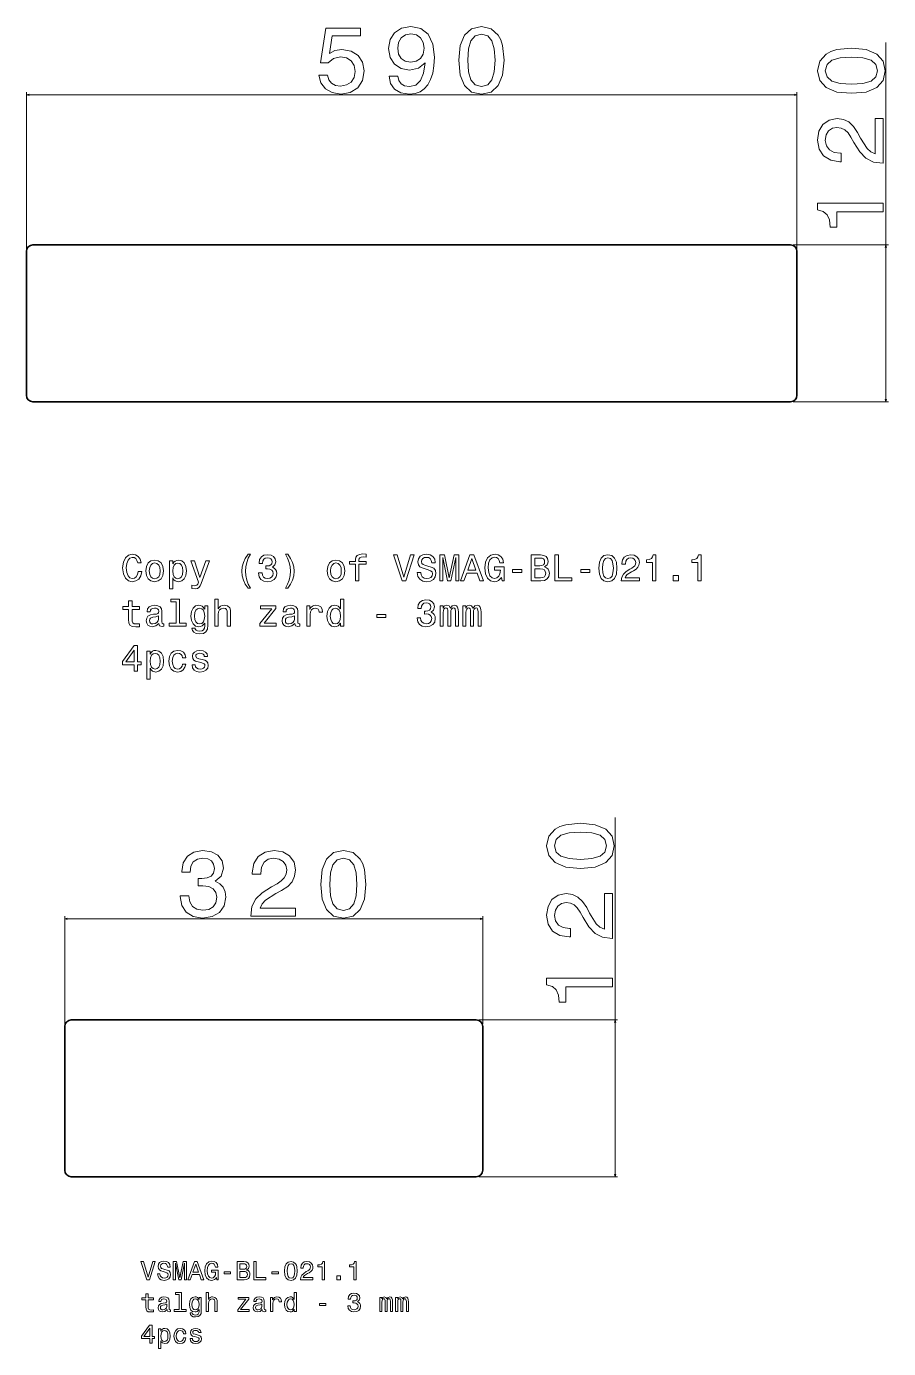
# Model space of a CAD drawing. Extents: x -193 to 1981, y -386 to 626.
# Drawn here: x 1321 to 1981, y -386 to 626 of the extents above; entities that cross this region are included whole.
import ezdxf

# ---------------------------------------------------------------- set-up
doc = ezdxf.new("R2010")
doc.units = 0

msp = doc.modelspace()

# ---------------------------------------------------------------- linework, layer by layer
at = {"color": 8, "lineweight": 13}
for p, q in [((1979.4, 338.5), (1979.4, 613.6)), ((1321.3, 455.5), (1321.3, 575.4)), ((1321.3, 573.4), (1911.3, 573.4)), ((1911.3, 455.5), (1911.3, 575.4)), ((1908.3, 458.5), (1981.4, 458.5)), ((1908.3, 338.5), (1981.4, 338.5)), ((1772, -254.9), (1772, 20.2)), ((1350.7, -137.9), (1350.7, -55.5)), ((1350.7, -57.5), (1670.7, -57.5)), ((1670.7, -137.9), (1670.7, -55.5)), ((1667.7, -134.9), (1774, -134.9)), ((1667.7, -254.9), (1774, -254.9))]:
    msp.add_line(p, q, dxfattribs=at)
at = {"color": 7, "lineweight": 35}
for p, q in [((1326.3, 458.5), (1906.3, 458.5)), ((1321.3, 453.5), (1321.3, 343.5)), ((1911.3, 343.5), (1911.3, 453.5)), ((1906.3, 338.5), (1326.3, 338.5)), ((1350.7, -249.9), (1350.7, -139.9)), ((1665.7, -134.9), (1355.7, -134.9)), ((1670.7, -139.9), (1670.7, -249.9)), ((1355.7, -254.9), (1665.7, -254.9))]:
    msp.add_line(p, q, dxfattribs=at)
at = {"color": 8, "lineweight": 13}
for points in [[(1545.1, 588.5), (1546.7, 582.6), (1550.2, 578), (1555.4, 575.1), (1562, 574), (1569.3, 575.3), (1575, 578.8), (1578.6, 584.4), (1580, 591.7), (1578.7, 598.4), (1575.3, 603.6), (1569.9, 607), (1562.9, 608.2), (1557.5, 607.4), (1553.3, 605), (1555.3, 618.5), (1577.2, 618.5), (1577.2, 624.4), (1550.5, 624.4), (1546.5, 597.9), (1552.3, 597.9), (1556.5, 601.2), (1561.8, 602.5), (1566.4, 601.7), (1570, 599.4), (1572.2, 595.8), (1573, 591.3), (1572.2, 586.8), (1569.9, 583.2), (1566.4, 581), (1561.8, 580.2), (1558, 580.7), (1555, 582.4), (1552.9, 585), (1551.8, 588.5)], [(1599.1, 587.8), (1600.1, 582.1), (1603.2, 577.7), (1608.1, 575), (1614.6, 574), (1618.9, 574.5), (1622.7, 575.8), (1625.9, 578), (1628.7, 581.2), (1630.8, 585.2), (1632.4, 590.1), (1633.3, 595.7), (1633.7, 602.2), (1632.5, 612.3), (1628.9, 619.8), (1623.3, 624.2), (1615.6, 625.8), (1608.6, 624.5), (1603.2, 621), (1599.8, 615.7), (1598.6, 609), (1599.8, 602.1), (1603.2, 596.8), (1608.2, 593.5), (1614.6, 592.4), (1621.4, 593.8), (1626.5, 598), (1625.3, 590), (1623, 584.3), (1619.5, 580.9), (1614.7, 579.8), (1610.9, 580.3), (1608.2, 581.9), (1606.4, 584.4), (1605.7, 587.8)], [(1605.6, 609.1), (1606.3, 613.6), (1608.3, 617.1), (1611.5, 619.3), (1615.6, 620.1), (1619.9, 619.3), (1623.1, 617.1), (1625.1, 613.6), (1625.9, 609.2), (1625.1, 604.6), (1623.1, 601.2), (1619.8, 599.1), (1615.4, 598.4), (1611.4, 599.1), (1608.3, 601.2), (1606.3, 604.6)], [(1652.4, 599.9), (1653.4, 588.6), (1656.8, 580.5), (1662.2, 575.6), (1669.7, 574), (1677.1, 575.6), (1682.5, 580.5), (1685.9, 588.6), (1687, 599.9), (1685.9, 611.1), (1684.5, 615.6), (1682.5, 619.2), (1677.1, 624.1), (1669.7, 625.8), (1662.2, 624.1), (1656.8, 619.2), (1653.4, 611.1)], [(1659.3, 599.9), (1659.8, 608.6), (1661.6, 614.9), (1664.9, 618.5), (1669.7, 619.8), (1674.5, 618.5), (1677.7, 614.9), (1679.5, 608.6), (1680.1, 599.9), (1679.5, 591.1), (1677.7, 584.8), (1674.5, 581.1), (1669.7, 579.9), (1664.9, 581.1), (1661.6, 584.8), (1659.8, 591.1)], [(1953, 574.6), (1964.3, 575.6), (1972.4, 579), (1977.3, 584.4), (1978.8, 591.9), (1977.3, 599.3), (1972.4, 604.7), (1964.3, 608.1), (1953, 609.2), (1941.7, 608.1), (1937.3, 606.7), (1933.6, 604.7), (1928.7, 599.3), (1927, 591.9), (1928.7, 584.4), (1933.7, 579), (1941.7, 575.6)], [(1953, 581.5), (1944.3, 582.1), (1938, 583.9), (1934.3, 587.1), (1933, 591.9), (1934.3, 596.7), (1938, 599.9), (1944.3, 601.7), (1953, 602.3), (1961.8, 601.7), (1968, 599.9), (1971.7, 596.7), (1972.9, 591.9), (1971.7, 587.1), (1968, 583.9), (1961.8, 582.1)], [(1977.4, 521), (1977.4, 555.3), (1971.2, 555.3), (1971.2, 528.2), (1967.8, 529.7), (1965, 532.3), (1959.9, 540.3), (1957.7, 544.5), (1954.6, 549.3), (1951, 552.7), (1946.8, 554.6), (1942, 555.3), (1935.9, 554.1), (1931.2, 550.7), (1928.1, 545.5), (1927, 538.8), (1928.3, 531.9), (1931.7, 526.7), (1937.1, 523.3), (1944.2, 522.1), (1945.2, 522.1), (1945.2, 528.7), (1944.6, 528.7), (1939.7, 529.3), (1936.1, 531.3), (1933.8, 534.4), (1933, 538.5), (1933.7, 542.7), (1935.5, 545.8), (1938.4, 547.8), (1941.9, 548.5), (1945.2, 548), (1948, 546.6), (1950.5, 544.3), (1952.6, 541.1), (1954.9, 536.9), (1959.4, 529.8), (1964.1, 524.9), (1969.9, 521.9), (1977.2, 521)], [(1977.4, 483.9), (1977.4, 490.4), (1927, 490.4), (1927, 485.5), (1931.4, 484.2), (1934.4, 481.6), (1936.1, 477.7), (1936.7, 472.2), (1941.8, 472.2), (1941.8, 483.9)], [(1745.5, -18.9), (1756.9, -17.8), (1764.9, -14.4), (1769.8, -9), (1771.4, -1.5), (1769.8, 5.9), (1764.9, 11.3), (1756.9, 14.6), (1745.5, 15.8), (1734.3, 14.6), (1729.8, 13.3), (1726.2, 11.3), (1721.3, 5.9), (1719.6, -1.5), (1721.3, -9), (1726.2, -14.4), (1734.3, -17.8)], [(1745.5, -12), (1736.8, -11.4), (1730.6, -9.6), (1726.9, -6.3), (1725.6, -1.5), (1726.9, 3.2), (1730.6, 6.5), (1736.8, 8.3), (1745.5, 8.9), (1754.3, 8.3), (1760.6, 6.5), (1764.3, 3.2), (1765.5, -1.5), (1764.3, -6.3), (1760.6, -9.6), (1754.3, -11.4)], [(1439.1, -39.8), (1439.1, -40.3), (1440.3, -47.2), (1443.7, -52.4), (1449, -55.7), (1456.1, -56.9), (1463.5, -55.7), (1469.2, -52.5), (1472.8, -47.5), (1474.1, -41), (1473.5, -36.7), (1471.9, -33.3), (1469.3, -30.6), (1465.9, -28.7), (1470.5, -24.8), (1472.2, -18.6), (1471.1, -13), (1468, -8.7), (1463, -6.1), (1456.1, -5.1), (1449.6, -6.3), (1444.6, -9.4), (1441.4, -14.5), (1440.3, -21.2), (1440.3, -21.7), (1446.7, -21.7), (1447.3, -17.1), (1449.1, -13.8), (1452.2, -11.7), (1456.4, -11), (1460.2, -11.6), (1462.9, -13.1), (1464.6, -15.6), (1465.2, -18.9), (1464.6, -22.4), (1462.8, -24.8), (1459.8, -26.2), (1455.7, -26.7), (1452.9, -26.6), (1452.9, -32.3), (1456.4, -32.1), (1461, -32.8), (1464.3, -34.5), (1466.4, -37.3), (1467.1, -41), (1466.3, -45.2), (1464.2, -48.3), (1460.9, -50.2), (1456.5, -50.9), (1451.9, -50.1), (1448.6, -48), (1446.5, -44.5), (1445.8, -39.8)], [(1493.1, -55.5), (1527.4, -55.5), (1527.4, -49.3), (1500.3, -49.3), (1501.8, -45.9), (1504.4, -43.1), (1512.4, -38), (1516.6, -35.8), (1521.4, -32.7), (1524.8, -29.1), (1526.7, -24.9), (1527.4, -20), (1526.2, -14), (1522.8, -9.2), (1517.6, -6.2), (1510.9, -5.1), (1504, -6.3), (1498.8, -9.7), (1495.4, -15.1), (1494.2, -22.3), (1494.2, -23.3), (1500.8, -23.3), (1500.8, -22.7), (1501.4, -17.8), (1503.4, -14.2), (1506.5, -11.9), (1510.6, -11.1), (1514.8, -11.8), (1517.9, -13.6), (1519.9, -16.4), (1520.6, -20), (1520.1, -23.3), (1518.7, -26.1), (1516.4, -28.5), (1513.2, -30.7), (1509, -33), (1501.9, -37.5), (1497, -42.2), (1494, -48), (1493.1, -55.3)], [(1546.7, -31.1), (1547.7, -42.4), (1551.1, -50.4), (1556.5, -55.3), (1564, -56.9), (1571.4, -55.3), (1576.8, -50.4), (1580.2, -42.4), (1581.3, -31.1), (1580.2, -19.8), (1578.8, -15.3), (1576.8, -11.7), (1571.4, -6.8), (1564, -5.1), (1556.5, -6.8), (1551.1, -11.7), (1547.7, -19.8)], [(1553.6, -31.1), (1554.2, -22.3), (1556, -16.1), (1559.2, -12.4), (1564, -11.1), (1568.8, -12.4), (1572, -16.1), (1573.8, -22.3), (1574.4, -31.1), (1573.8, -39.8), (1572, -46.1), (1568.8, -49.8), (1564, -51), (1559.2, -49.8), (1556, -46.1), (1554.2, -39.8)], [(1770, -72.5), (1770, -38.1), (1763.8, -38.1), (1763.8, -65.3), (1760.4, -63.8), (1757.6, -61.2), (1752.5, -53.2), (1750.3, -48.9), (1747.2, -44.2), (1743.6, -40.8), (1739.4, -38.8), (1734.5, -38.1), (1728.5, -39.3), (1723.7, -42.7), (1720.7, -47.9), (1719.6, -54.6), (1720.8, -61.5), (1724.2, -66.8), (1729.6, -70.2), (1736.8, -71.3), (1737.8, -71.3), (1737.8, -64.8), (1737.2, -64.8), (1732.3, -64.1), (1728.7, -62.2), (1726.4, -59.1), (1725.6, -55), (1726.3, -50.8), (1728.1, -47.7), (1730.9, -45.7), (1734.5, -44.9), (1737.8, -45.5), (1740.6, -46.8), (1743, -49.1), (1745.2, -52.3), (1747.5, -56.5), (1752, -63.6), (1756.7, -68.6), (1762.5, -71.5), (1769.8, -72.5)], [(1770, -109.6), (1770, -103), (1719.6, -103), (1719.6, -107.9), (1724, -109.2), (1727, -111.8), (1728.7, -115.8), (1729.3, -121.2), (1734.4, -121.2), (1734.4, -109.6)]]:
    msp.add_lwpolyline(points, close=True, dxfattribs=at)
for points in [[(1323.3, 574), (1321.3, 573.4), (1323.3, 572.9)], [(1909.4, 572.9), (1911.3, 573.4), (1909.4, 574)], [(1979.9, 456.6), (1979.4, 458.5), (1978.9, 456.6)], [(1978.9, 340.4), (1979.4, 338.5), (1979.9, 340.4)], [(1352.6, -57), (1350.7, -57.5), (1352.6, -58)], [(1668.7, -58), (1670.7, -57.5), (1668.7, -57)], [(1772.5, -136.9), (1772, -134.9), (1771.5, -136.9)], [(1771.5, -253), (1772, -254.9), (1772.5, -253)]]:
    msp.add_lwpolyline(points, dxfattribs=at)
at = {"color": 7, "lineweight": 13}
for points in [[(1406.9, 208.6), (1406.3, 206.2), (1405.3, 204.5), (1404, 203.4), (1402.4, 203.1), (1400.6, 203.6), (1399.1, 205.1), (1398.1, 207.7), (1397.8, 211.2), (1398.1, 214.7), (1399.1, 217.2), (1400.5, 218.8), (1402.4, 219.3), (1403.8, 219.1), (1405, 218.3), (1405.9, 217), (1406.6, 215.2), (1409.3, 215.2), (1408.4, 217.9), (1406.9, 220), (1404.9, 221.3), (1402.4, 221.7), (1399.4, 221), (1397.1, 219), (1395.6, 215.7), (1395, 211.2), (1395.6, 206.7), (1397.1, 203.4), (1399.4, 201.3), (1402.4, 200.6), (1405.1, 201.2), (1407.3, 202.7), (1408.8, 205.2), (1409.6, 208.6)], [(1412.8, 208.9), (1413.3, 205.4), (1414.6, 202.8), (1416.7, 201.2), (1419.5, 200.6), (1422.3, 201.2), (1424.4, 202.8), (1425.8, 205.4), (1426.2, 208.9), (1425.8, 212.4), (1424.4, 215.1), (1422.3, 216.6), (1419.5, 217.2), (1416.7, 216.6), (1414.6, 215), (1413.3, 212.4)], [(1415.4, 208.9), (1415.7, 211.5), (1416.5, 213.4), (1417.8, 214.6), (1419.5, 215), (1421.3, 214.6), (1422.6, 213.4), (1423.4, 211.5), (1423.7, 208.9), (1423.4, 206.3), (1422.6, 204.4), (1421.3, 203.3), (1419.5, 202.9), (1417.8, 203.3), (1416.5, 204.4), (1415.7, 206.3)], [(1433.3, 214.3), (1433.3, 216.7), (1430.8, 216.7), (1430.8, 195.2), (1433.3, 195.2), (1433.3, 203.6), (1434.2, 202.2), (1435.2, 201.3), (1437.7, 200.6), (1440.2, 201.2), (1442.1, 202.8), (1443.3, 205.4), (1443.8, 208.9), (1443.3, 212.4), (1442.1, 215), (1440.2, 216.6), (1437.7, 217.2), (1436.4, 217), (1435.2, 216.5), (1434.2, 215.6)], [(1437.3, 202.9), (1435.6, 203.3), (1434.4, 204.4), (1433.6, 206.3), (1433.3, 208.9), (1433.6, 211.5), (1434.4, 213.4), (1435.6, 214.5), (1437.3, 214.9), (1438.9, 214.5), (1440.1, 213.4), (1440.9, 211.5), (1441.2, 208.9), (1440.9, 206.3), (1440.1, 204.4), (1438.9, 203.3)], [(1458.7, 216.7), (1454.2, 203.9), (1449.9, 216.7), (1447.1, 216.7), (1453, 200.3), (1452.5, 198.9), (1451.7, 197.9), (1450.3, 197.6), (1448, 197.9), (1448, 195.4), (1450.4, 195.2), (1452.2, 195.4), (1453.4, 196.1), (1454.3, 197.4), (1455.1, 199.2), (1461.4, 216.7)], [(1491, 195.6), (1492.8, 195.6), (1491.2, 198.7), (1490.1, 201.9), (1489.3, 205.3), (1489.1, 208.7), (1489.3, 212.1), (1490.1, 215.4), (1491.2, 218.6), (1492.8, 221.7), (1491, 221.7), (1488.9, 218.5), (1487.5, 215.4), (1486.6, 212.1), (1486.3, 208.7), (1486.6, 205.2), (1487.5, 201.9), (1488.9, 198.8)], [(1499, 207.5), (1499, 207.3), (1499.5, 204.5), (1500.8, 202.4), (1503, 201.1), (1505.8, 200.6), (1508.8, 201.1), (1511, 202.4), (1512.5, 204.4), (1513, 207), (1512.8, 208.7), (1512.1, 210.1), (1511.1, 211.1), (1509.7, 211.9), (1511.6, 213.5), (1512.2, 215.9), (1511.8, 218.2), (1510.6, 219.9), (1508.6, 221), (1505.8, 221.3), (1503.2, 220.9), (1501.2, 219.6), (1499.9, 217.6), (1499.5, 214.9), (1499.5, 214.7), (1502, 214.7), (1502.3, 216.6), (1503, 217.9), (1504.2, 218.7), (1505.9, 219), (1507.4, 218.7), (1508.5, 218.1), (1509.2, 217.2), (1509.4, 215.8), (1509.2, 214.4), (1508.5, 213.5), (1507.3, 212.9), (1505.6, 212.7), (1504.5, 212.7), (1504.5, 210.5), (1505.9, 210.5), (1507.7, 210.3), (1509.1, 209.6), (1509.9, 208.5), (1510.2, 207), (1509.9, 205.3), (1509, 204.1), (1507.7, 203.3), (1506, 203), (1504.1, 203.3), (1502.8, 204.2), (1502, 205.6), (1501.7, 207.5)], [(1521.5, 195.6), (1523.6, 198.8), (1525.1, 201.9), (1526, 205.2), (1526.2, 208.7), (1526, 212.1), (1525.1, 215.4), (1523.6, 218.5), (1521.5, 221.7), (1519.7, 221.7), (1521.3, 218.6), (1522.5, 215.4), (1523.2, 212.1), (1523.5, 208.7), (1523.2, 205.3), (1522.5, 201.9), (1521.3, 198.7), (1519.7, 195.6)], [(1551.6, 208.9), (1552.1, 205.4), (1553.4, 202.8), (1555.5, 201.2), (1558.3, 200.6), (1561.1, 201.2), (1563.2, 202.8), (1564.5, 205.4), (1565, 208.9), (1564.5, 212.4), (1563.2, 215.1), (1561.1, 216.6), (1558.3, 217.2), (1555.5, 216.6), (1553.4, 215), (1552.1, 212.4)], [(1554.2, 208.9), (1554.5, 211.5), (1555.3, 213.4), (1556.6, 214.6), (1558.3, 215), (1560.1, 214.6), (1561.3, 213.4), (1562.2, 211.5), (1562.4, 208.9), (1562.2, 206.3), (1561.3, 204.4), (1560.1, 203.3), (1558.3, 202.9), (1556.6, 203.3), (1555.3, 204.4), (1554.5, 206.3)], [(1573.2, 214), (1573.2, 201.2), (1575.8, 201.2), (1575.8, 214), (1581.5, 214), (1581.5, 216.1), (1575.8, 216.1), (1575.8, 217.1), (1576, 218.3), (1576.6, 219), (1577.7, 219.5), (1579.4, 219.7), (1581.5, 219.5), (1581.5, 221.7), (1578.8, 221.9), (1576.3, 221.6), (1574.6, 220.8), (1573.5, 219.5), (1573.2, 217.6), (1573.2, 216.1), (1568.6, 216.1), (1568.6, 214)], [(1615.4, 221.2), (1610.4, 204.2), (1605.2, 221.2), (1602.5, 221.2), (1608.9, 201.2), (1611.8, 201.2), (1618.1, 221.2)], [(1623.2, 207.8), (1620.5, 207.8), (1621.1, 204.7), (1622.6, 202.5), (1624.8, 201.1), (1627.8, 200.6), (1630.7, 201.1), (1633, 202.4), (1634.4, 204.4), (1634.9, 207), (1634.5, 209.3), (1633.2, 210.9), (1631.3, 211.9), (1628.7, 212.6), (1626.4, 213.2), (1625, 213.8), (1624.1, 214.7), (1623.9, 216.2), (1624.1, 217.5), (1624.9, 218.5), (1626, 219.1), (1627.6, 219.3), (1629.2, 219.1), (1630.5, 218.3), (1631.3, 217), (1631.7, 215.2), (1634.3, 215.2), (1634.3, 215.3), (1633.9, 218), (1632.5, 220), (1630.4, 221.3), (1627.5, 221.7), (1624.9, 221.3), (1622.9, 220.1), (1621.6, 218.2), (1621.1, 215.8), (1621.5, 213.6), (1622.6, 212.1), (1624.3, 211.2), (1626.7, 210.4), (1629, 209.8), (1630.8, 209.1), (1631.9, 208.2), (1632.2, 206.7), (1631.9, 205.2), (1631, 204), (1629.6, 203.3), (1627.9, 203.1), (1625.9, 203.4), (1624.4, 204.3), (1623.5, 205.8)], [(1637.9, 201.2), (1640.1, 201.2), (1640.1, 219.3), (1643.8, 201.2), (1646.3, 201.2), (1650, 219.3), (1650, 201.2), (1652.3, 201.2), (1652.3, 221.2), (1648.8, 221.2), (1645.1, 203.6), (1641.4, 221.2), (1637.9, 221.2)], [(1653.7, 201.2), (1656.3, 201.2), (1658.4, 207.1), (1666.4, 207.1), (1668.5, 201.2), (1671.2, 201.2), (1663.9, 221.2), (1660.9, 221.2)], [(1659.3, 209.5), (1662.4, 218.3), (1665.5, 209.5)], [(1685, 203.9), (1685.5, 201.2), (1687, 201.2), (1687, 212), (1679.7, 212), (1679.7, 209.5), (1684.2, 209.5), (1684.2, 209.4), (1683.8, 206.7), (1682.9, 204.8), (1681.5, 203.5), (1679.7, 203.1), (1677.8, 203.6), (1676.2, 205.2), (1675.3, 207.8), (1674.9, 211.3), (1675.2, 214.8), (1676.2, 217.3), (1677.8, 218.9), (1679.9, 219.4), (1681.3, 219.1), (1682.5, 218.3), (1683.4, 217), (1683.9, 215.2), (1686.7, 215.2), (1686, 217.9), (1684.5, 220), (1682.6, 221.3), (1680.1, 221.7), (1676.8, 221), (1674.3, 218.9), (1672.7, 215.6), (1672.2, 211.2), (1672.7, 206.8), (1674.3, 203.4), (1676.6, 201.3), (1679.6, 200.6), (1681.2, 200.9), (1682.7, 201.5), (1683.9, 202.5)], [(1718.1, 212), (1720.1, 213.7), (1720.6, 214.8), (1720.8, 216.2), (1720.4, 218.3), (1719.3, 219.9), (1717.5, 220.8), (1714.9, 221.2), (1707.8, 221.2), (1707.8, 201.2), (1715.3, 201.2), (1718, 201.6), (1720, 202.8), (1721.2, 204.6), (1721.7, 207.2), (1721.4, 208.9), (1720.7, 210.3), (1719.6, 211.3)], [(1714.4, 212.9), (1710.5, 212.9), (1710.5, 218.8), (1714.6, 218.8), (1716.2, 218.6), (1717.3, 218.1), (1717.9, 217.2), (1718.1, 215.9), (1717.9, 214.6), (1717.2, 213.6), (1716, 213.1)], [(1726, 201.2), (1738.8, 201.2), (1738.8, 203.6), (1728.6, 203.6), (1728.6, 221.2), (1726, 221.2)], [(1759.6, 211), (1760, 206.4), (1761.3, 203.2), (1763.5, 201.2), (1766.5, 200.6), (1769.5, 201.2), (1771.6, 203.2), (1773, 206.4), (1773.4, 211), (1773, 215.5), (1772.4, 217.2), (1771.6, 218.7), (1769.5, 220.7), (1766.5, 221.3), (1763.5, 220.7), (1761.3, 218.7), (1760, 215.5)], [(1762.3, 211), (1762.6, 214.4), (1763.3, 217), (1764.6, 218.4), (1766.5, 218.9), (1768.4, 218.4), (1769.7, 217), (1770.4, 214.4), (1770.7, 211), (1770.4, 207.4), (1769.7, 204.9), (1768.4, 203.5), (1766.5, 203), (1764.6, 203.5), (1763.3, 204.9), (1762.6, 207.4)], [(1776.8, 201.2), (1790.6, 201.2), (1790.6, 203.7), (1779.7, 203.7), (1780.3, 205), (1781.3, 206.1), (1784.5, 208.2), (1786.2, 209.1), (1788.1, 210.3), (1789.5, 211.7), (1790.3, 213.4), (1790.6, 215.4), (1790.1, 217.8), (1788.7, 219.7), (1786.7, 220.9), (1784, 221.3), (1781.2, 220.8), (1779.1, 219.5), (1777.7, 217.3), (1777.3, 214.5), (1777.3, 214.1), (1779.9, 214.1), (1779.9, 214.3), (1780.2, 216.3), (1780.9, 217.7), (1782.2, 218.6), (1783.8, 218.9), (1785.5, 218.7), (1786.7, 217.9), (1787.5, 216.8), (1787.8, 215.4), (1787.6, 214.1), (1787.1, 212.9), (1786.2, 212), (1784.9, 211.1), (1783.2, 210.2), (1780.4, 208.4), (1778.4, 206.5), (1777.2, 204.2), (1776.8, 201.3)], [(1800.7, 201.2), (1803.3, 201.2), (1803.3, 221.3), (1801.3, 221.3), (1800.8, 219.6), (1799.8, 218.4), (1798.2, 217.7), (1796, 217.5), (1796, 215.4), (1800.7, 215.4)], [(1835.4, 201.2), (1838, 201.2), (1838, 221.3), (1836, 221.3), (1835.5, 219.6), (1834.5, 218.4), (1832.9, 217.7), (1830.7, 217.5), (1830.7, 215.4), (1835.4, 215.4)], [(1693.6, 207.8), (1700.6, 207.8), (1700.6, 210.1), (1693.6, 210.1)], [(1715, 203.6), (1710.5, 203.6), (1710.5, 210.5), (1714.7, 210.5), (1716.6, 210.3), (1717.9, 209.7), (1718.6, 208.6), (1718.9, 207.1), (1718.6, 205.5), (1717.9, 204.4), (1716.7, 203.8)], [(1745.7, 207.8), (1752.6, 207.8), (1752.6, 210.1), (1745.7, 210.1)], [(1816.6, 201.2), (1820.5, 201.2), (1820.5, 205.5), (1816.6, 205.5)], [(1399.6, 179.4), (1399.6, 171.7), (1399.8, 169.2), (1400.6, 167.4), (1402.2, 166.4), (1405, 166.1), (1407.9, 166.2), (1407.9, 168.4), (1405.8, 168.3), (1403.8, 168.5), (1402.7, 169.2), (1402.2, 170.4), (1402.2, 172.1), (1402.2, 179.4), (1407.9, 179.4), (1407.9, 181.6), (1402.2, 181.6), (1402.2, 186.1), (1399.6, 186.1), (1399.6, 181.6), (1395.2, 181.6), (1395.2, 179.4)], [(1422.8, 168.7), (1422.8, 168.6), (1422.9, 167.6), (1423.3, 166.9), (1425.2, 166.3), (1426.6, 166.6), (1426.6, 168.5), (1426, 168.5), (1425.2, 168.8), (1425, 170), (1425, 178), (1424.7, 180), (1423.7, 181.5), (1421.9, 182.3), (1419.4, 182.7), (1417, 182.3), (1415.2, 181.3), (1414.1, 179.8), (1413.7, 177.8), (1413.7, 177.6), (1416, 177.6), (1416.2, 178.8), (1416.8, 179.7), (1417.9, 180.2), (1419.3, 180.4), (1420.7, 180.3), (1421.8, 179.8), (1422.4, 179.1), (1422.6, 178.1), (1422.4, 176.8), (1422, 176.2), (1420.8, 175.9), (1418.7, 175.7), (1416.2, 175.2), (1414.4, 174.3), (1413.4, 172.8), (1413.1, 170.7), (1413.4, 168.8), (1414.3, 167.4), (1415.7, 166.5), (1417.7, 166.2), (1420.4, 166.8)], [(1436, 185.2), (1436, 168.8), (1430.7, 168.8), (1430.7, 166.6), (1443.7, 166.6), (1443.7, 168.8), (1438.5, 168.8), (1438.5, 187.3), (1432, 187.3), (1432, 185.2)], [(1460.3, 167.3), (1460.3, 182.1), (1457.9, 182.1), (1457.9, 179.6), (1455.9, 181.9), (1454.7, 182.5), (1453.3, 182.7), (1450.9, 182.1), (1449, 180.5), (1447.7, 177.9), (1447.3, 174.4), (1447.7, 170.9), (1449, 168.3), (1450.9, 166.6), (1453.3, 166.1), (1454.7, 166.3), (1455.9, 166.8), (1457.9, 169), (1457.9, 166.8), (1457.7, 165.1), (1457, 163.8), (1455.8, 163.1), (1454, 162.9), (1452.4, 163), (1451.3, 163.5), (1450.6, 164.2), (1450.4, 165.2), (1448, 165.2), (1448, 165.1), (1448.4, 163.3), (1449.5, 161.9), (1451.3, 161), (1453.9, 160.7), (1456.9, 161.1), (1458.8, 162.3), (1460, 164.4)], [(1465.6, 166.6), (1468.1, 166.6), (1468.1, 175.6), (1468.4, 177.6), (1469.2, 179.1), (1470.5, 180), (1472.3, 180.4), (1473.7, 180.1), (1474.5, 179.3), (1475, 178), (1475.1, 176.3), (1475.1, 166.6), (1477.6, 166.6), (1477.6, 176.8), (1477.5, 178.9), (1477, 180.6), (1475.3, 182.1), (1472.6, 182.7), (1471.2, 182.5), (1470, 181.9), (1468.9, 181), (1468.1, 179.9), (1468.1, 187.3), (1465.6, 187.3)], [(1526.9, 168.7), (1526.9, 168.6), (1527, 167.6), (1527.4, 166.9), (1529.2, 166.3), (1530.7, 166.6), (1530.7, 168.5), (1530.1, 168.5), (1529.2, 168.8), (1529.1, 170), (1529.1, 178), (1528.8, 180), (1527.7, 181.5), (1526, 182.3), (1523.5, 182.7), (1521.1, 182.3), (1519.3, 181.3), (1518.2, 179.8), (1517.8, 177.8), (1517.8, 177.6), (1520.1, 177.6), (1520.3, 178.8), (1520.9, 179.7), (1522, 180.2), (1523.4, 180.4), (1524.8, 180.3), (1525.8, 179.8), (1526.4, 179.1), (1526.7, 178.1), (1526.5, 176.8), (1526.1, 176.2), (1524.9, 175.9), (1522.8, 175.7), (1520.3, 175.2), (1518.5, 174.3), (1517.5, 172.8), (1517.2, 170.7), (1517.5, 168.8), (1518.4, 167.4), (1519.8, 166.5), (1521.8, 166.2), (1524.5, 166.8)], [(1536, 166.6), (1538.5, 166.6), (1538.5, 175.5), (1538.8, 177.6), (1539.5, 179.1), (1540.8, 180.1), (1542.5, 180.4), (1543.8, 180.2), (1544.7, 179.6), (1545.3, 178.6), (1545.5, 177.3), (1548.1, 177.3), (1547.7, 179.6), (1546.8, 181.3), (1545.2, 182.3), (1543, 182.7), (1541.5, 182.4), (1540.3, 181.9), (1539.2, 180.9), (1538.3, 179.5), (1538.3, 182.1), (1536, 182.1)], [(1561.9, 169), (1561.9, 166.6), (1564.4, 166.6), (1564.4, 187.3), (1561.9, 187.3), (1561.9, 179.8), (1560, 181.9), (1558.8, 182.5), (1557.4, 182.7), (1555, 182.1), (1553.1, 180.5), (1551.8, 177.9), (1551.4, 174.4), (1551.8, 170.9), (1553.1, 168.3), (1555, 166.6), (1557.4, 166.1), (1558.8, 166.3), (1560, 166.8)], [(1620.5, 172.9), (1620.5, 172.7), (1620.9, 170), (1622.3, 167.9), (1624.4, 166.6), (1627.2, 166.1), (1630.2, 166.6), (1632.5, 167.8), (1633.9, 169.8), (1634.4, 172.4), (1634.2, 174.1), (1633.6, 175.5), (1632.5, 176.6), (1631.1, 177.4), (1633, 178.9), (1633.7, 181.4), (1633.2, 183.6), (1632, 185.3), (1630, 186.4), (1627.2, 186.8), (1624.6, 186.3), (1622.6, 185.1), (1621.3, 183), (1620.9, 180.4), (1620.9, 180.2), (1623.5, 180.2), (1623.7, 182), (1624.5, 183.3), (1625.7, 184.1), (1627.4, 184.4), (1628.9, 184.2), (1630, 183.6), (1630.6, 182.6), (1630.9, 181.3), (1630.6, 179.9), (1629.9, 178.9), (1628.7, 178.3), (1627.1, 178.2), (1626, 178.2), (1626, 175.9), (1627.4, 176), (1629.2, 175.7), (1630.5, 175), (1631.3, 173.9), (1631.6, 172.4), (1631.3, 170.8), (1630.5, 169.5), (1629.2, 168.7), (1627.4, 168.5), (1625.6, 168.8), (1624.3, 169.6), (1623.4, 171), (1623.1, 172.9)], [(1638.1, 166.6), (1640.4, 166.6), (1640.4, 177), (1640.6, 178.5), (1641, 179.7), (1641.7, 180.3), (1642.5, 180.6), (1643.2, 180.4), (1643.7, 179.8), (1643.9, 178.8), (1644, 177.5), (1644, 166.6), (1646.2, 166.6), (1646.2, 177), (1646.3, 178.5), (1646.8, 179.6), (1647.5, 180.3), (1648.3, 180.6), (1649, 180.4), (1649.5, 179.8), (1649.8, 177.5), (1649.8, 166.6), (1652.1, 166.6), (1652.1, 177.3), (1652, 179.5), (1651.5, 181.2), (1650.6, 182.3), (1649.1, 182.7), (1647.3, 182.1), (1646, 180.4), (1644.9, 182.1), (1643.1, 182.7), (1641.5, 182.1), (1640.3, 180.5), (1640.3, 182.1), (1638.1, 182.1)], [(1655.4, 166.6), (1657.8, 166.6), (1657.8, 177), (1657.9, 178.5), (1658.4, 179.7), (1659, 180.3), (1659.9, 180.6), (1660.6, 180.4), (1661, 179.8), (1661.3, 178.8), (1661.3, 177.5), (1661.3, 166.6), (1663.5, 166.6), (1663.5, 177), (1663.7, 178.5), (1664.1, 179.6), (1664.8, 180.3), (1665.7, 180.6), (1666.4, 180.4), (1666.8, 179.8), (1667.1, 177.5), (1667.1, 166.6), (1669.4, 166.6), (1669.4, 177.3), (1669.3, 179.5), (1668.8, 181.2), (1667.9, 182.3), (1666.4, 182.7), (1664.7, 182.1), (1663.3, 180.4), (1662.2, 182.1), (1660.5, 182.7), (1658.8, 182.1), (1657.7, 180.5), (1657.7, 182.1), (1655.4, 182.1)], [(1422.5, 172.1), (1422.1, 170.6), (1421.2, 169.4), (1419.8, 168.7), (1418.1, 168.4), (1417, 168.5), (1416.2, 169), (1415.8, 169.8), (1415.6, 170.9), (1415.7, 171.9), (1416.2, 172.7), (1418, 173.5), (1420.4, 173.8), (1422.5, 174.5)], [(1449.9, 174.4), (1450.2, 177), (1451, 178.9), (1452.2, 180), (1453.8, 180.4), (1455.5, 180), (1456.8, 178.9), (1457.5, 177), (1457.8, 174.4), (1457.5, 171.8), (1456.8, 169.9), (1455.5, 168.7), (1453.8, 168.4), (1452.2, 168.7), (1451, 169.9), (1450.2, 171.8)], [(1509.1, 180), (1500.1, 168.6), (1500.1, 166.6), (1512.6, 166.6), (1512.6, 168.8), (1503.3, 168.8), (1512.2, 180.2), (1512.2, 182.1), (1500.5, 182.1), (1500.5, 180)], [(1526.6, 172.1), (1526.2, 170.6), (1525.3, 169.4), (1523.9, 168.7), (1522.2, 168.4), (1521.1, 168.5), (1520.3, 169), (1519.8, 169.8), (1519.7, 170.9), (1519.8, 171.9), (1520.3, 172.7), (1522.1, 173.5), (1524.5, 173.8), (1526.6, 174.5)], [(1557.9, 180.4), (1559.5, 180), (1560.8, 178.9), (1561.5, 177), (1561.8, 174.4), (1561.5, 171.8), (1560.8, 169.9), (1559.5, 168.7), (1557.9, 168.4), (1556.3, 168.7), (1555.1, 169.9), (1554.3, 171.8), (1554, 174.4), (1554.3, 177), (1555.1, 178.8), (1556.3, 180)], [(1589.5, 173.2), (1596.5, 173.2), (1596.5, 175.5), (1589.5, 175.5)], [(1403.8, 132.1), (1406.4, 132.1), (1406.4, 137), (1409.2, 137), (1409.2, 139.3), (1406.4, 139.3), (1406.4, 151.7), (1403.7, 151.7), (1395, 139.6), (1395, 137), (1403.8, 137)], [(1397.4, 139.3), (1403.8, 148.3), (1403.8, 139.3)], [(1416, 145.2), (1416, 147.6), (1413.4, 147.6), (1413.4, 126.1), (1416, 126.1), (1416, 134.4), (1416.9, 133.1), (1417.9, 132.2), (1420.4, 131.5), (1422.8, 132.1), (1424.7, 133.7), (1426, 136.3), (1426.4, 139.8), (1426, 143.3), (1424.7, 145.9), (1422.8, 147.5), (1420.4, 148.1), (1419, 147.9), (1417.8, 147.4), (1416.8, 146.5)], [(1420, 133.8), (1418.3, 134.2), (1417, 135.3), (1416.2, 137.2), (1416, 139.8), (1416.2, 142.4), (1417, 144.3), (1418.3, 145.4), (1420, 145.8), (1421.5, 145.4), (1422.8, 144.3), (1423.5, 142.4), (1423.8, 139.8), (1423.5, 137.2), (1422.8, 135.3), (1421.5, 134.2)], [(1440.8, 142.4), (1443.3, 142.4), (1442.8, 144.7), (1441.5, 146.6), (1439.6, 147.7), (1437.1, 148.1), (1434.3, 147.5), (1432.2, 145.9), (1430.9, 143.3), (1430.4, 139.8), (1430.9, 136.3), (1432.2, 133.7), (1434.2, 132.1), (1437, 131.5), (1439.5, 132), (1441.4, 133.2), (1442.7, 135.1), (1443.3, 137.6), (1440.9, 137.6), (1440.5, 136), (1439.6, 134.8), (1438.5, 134), (1437.1, 133.8), (1435.3, 134.2), (1434.1, 135.3), (1433.3, 137.2), (1433, 139.9), (1433.3, 142.5), (1434.1, 144.3), (1435.4, 145.5), (1437.1, 145.9), (1438.6, 145.6), (1439.7, 145), (1440.5, 143.9)], [(1455.8, 141.1), (1453.4, 141.7), (1451.6, 142.3), (1451, 143.7), (1451.1, 144.6), (1451.8, 145.3), (1452.7, 145.8), (1454.1, 145.9), (1455.5, 145.8), (1456.6, 145.3), (1457.3, 144.5), (1457.5, 143.4), (1460, 143.4), (1460, 143.5), (1459.6, 145.4), (1458.4, 146.8), (1456.6, 147.8), (1454.1, 148.1), (1451.7, 147.8), (1449.9, 146.8), (1448.8, 145.4), (1448.4, 143.6), (1448.7, 141.9), (1449.5, 140.7), (1450.8, 139.8), (1452.8, 139.2), (1455.6, 138.5), (1457.3, 137.8), (1457.8, 137.2), (1457.9, 136.3), (1457.7, 135.3), (1457, 134.5), (1455.9, 134), (1454.4, 133.8), (1452.8, 134), (1451.6, 134.6), (1450.9, 135.5), (1450.5, 136.9), (1448.1, 136.9), (1448.5, 134.6), (1449.7, 132.9), (1451.5, 131.9), (1454.1, 131.5), (1456.9, 131.9), (1458.8, 132.9), (1460.1, 134.5), (1460.5, 136.6), (1460.2, 138.5), (1459.3, 139.7), (1457.8, 140.5)], [(1418.1, -319.9), (1414.6, -331.8), (1410.9, -319.9), (1409, -319.9), (1413.5, -333.9), (1415.6, -333.9), (1420, -319.9)], [(1423.5, -329.3), (1421.7, -329.3), (1422.1, -331.4), (1423.1, -333), (1424.6, -334), (1426.7, -334.3), (1428.8, -334), (1430.4, -333.1), (1431.4, -331.7), (1431.7, -329.9), (1431.4, -328.2), (1430.6, -327.1), (1429.2, -326.4), (1427.4, -325.9), (1425.8, -325.5), (1424.8, -325.1), (1424.2, -324.4), (1424, -323.4), (1424.2, -322.5), (1424.7, -321.8), (1425.5, -321.4), (1426.6, -321.2), (1427.8, -321.4), (1428.6, -322), (1429.2, -322.9), (1429.5, -324.1), (1431.3, -324.1), (1431.3, -324.1), (1431, -322.2), (1430.1, -320.7), (1428.6, -319.9), (1426.6, -319.6), (1424.7, -319.9), (1423.3, -320.7), (1422.4, -322), (1422.1, -323.7), (1422.4, -325.2), (1423.1, -326.3), (1424.3, -326.9), (1426, -327.5), (1427.6, -327.9), (1428.9, -328.4), (1429.6, -329), (1429.9, -330.1), (1429.6, -331.1), (1429, -331.9), (1428.1, -332.4), (1426.8, -332.6), (1425.5, -332.4), (1424.4, -331.7), (1423.7, -330.7)], [(1433.8, -333.9), (1435.4, -333.9), (1435.4, -321.2), (1438, -333.9), (1439.7, -333.9), (1442.3, -321.2), (1442.3, -333.9), (1443.9, -333.9), (1443.9, -319.9), (1441.4, -319.9), (1438.8, -332.3), (1436.3, -319.9), (1433.8, -319.9)], [(1444.9, -333.9), (1446.7, -333.9), (1448.2, -329.8), (1453.8, -329.8), (1455.2, -333.9), (1457.1, -333.9), (1452, -319.9), (1450, -319.9)], [(1448.8, -328.1), (1451, -321.9), (1453.1, -328.1)], [(1466.8, -332), (1467.2, -333.9), (1468.2, -333.9), (1468.2, -326.4), (1463.1, -326.4), (1463.1, -328.1), (1466.2, -328.1), (1466.2, -328.2), (1466, -330), (1465.3, -331.4), (1464.3, -332.3), (1463.1, -332.6), (1461.7, -332.2), (1460.7, -331.1), (1460, -329.3), (1459.7, -326.9), (1460, -324.4), (1460.7, -322.6), (1461.7, -321.5), (1463.2, -321.2), (1464.2, -321.4), (1465.1, -321.9), (1465.7, -322.9), (1466, -324.1), (1468, -324.1), (1467.5, -322.2), (1466.5, -320.7), (1465.1, -319.9), (1463.3, -319.5), (1461, -320), (1459.3, -321.5), (1458.2, -323.8), (1457.8, -326.9), (1458.2, -330), (1459.3, -332.3), (1460.9, -333.8), (1463, -334.3), (1464.1, -334.1), (1465.2, -333.7), (1466.1, -333)], [(1489.9, -326.4), (1491.4, -325.2), (1491.7, -324.4), (1491.8, -323.4), (1491.6, -321.9), (1490.8, -320.8), (1489.5, -320.2), (1487.7, -319.9), (1482.8, -319.9), (1482.8, -333.9), (1488, -333.9), (1489.9, -333.6), (1491.3, -332.8), (1492.2, -331.5), (1492.5, -329.7), (1492.3, -328.5), (1491.8, -327.5), (1491, -326.8)], [(1487.4, -325.7), (1484.6, -325.7), (1484.6, -321.6), (1487.5, -321.6), (1488.6, -321.7), (1489.4, -322.1), (1489.8, -322.7), (1490, -323.6), (1489.8, -324.6), (1489.3, -325.2), (1488.5, -325.6)], [(1495.5, -333.9), (1504.5, -333.9), (1504.5, -332.2), (1497.3, -332.2), (1497.3, -319.9), (1495.5, -319.9)], [(1519, -327.1), (1519.3, -330.3), (1520.2, -332.5), (1521.8, -333.9), (1523.9, -334.3), (1525.9, -333.9), (1527.4, -332.5), (1528.4, -330.3), (1528.7, -327.1), (1528.4, -323.9), (1528, -322.7), (1527.4, -321.7), (1525.9, -320.3), (1523.9, -319.8), (1521.8, -320.3), (1520.2, -321.7), (1519.3, -323.9)], [(1520.9, -327.1), (1521.1, -324.6), (1521.6, -322.9), (1522.5, -321.9), (1523.9, -321.5), (1525.2, -321.9), (1526.1, -322.9), (1526.6, -324.6), (1526.8, -327.1), (1526.6, -329.5), (1526.1, -331.3), (1525.2, -332.3), (1523.9, -332.7), (1522.5, -332.3), (1521.6, -331.3), (1521.1, -329.5)], [(1531.1, -333.9), (1540.7, -333.9), (1540.7, -332.2), (1533.1, -332.2), (1533.5, -331.2), (1534.2, -330.5), (1536.5, -329), (1537.7, -328.4), (1539, -327.5), (1540, -326.5), (1540.5, -325.3), (1540.7, -324), (1540.4, -322.3), (1539.4, -321), (1538, -320.1), (1536.1, -319.8), (1534.1, -320.2), (1532.7, -321.1), (1531.7, -322.6), (1531.4, -324.6), (1531.4, -324.9), (1533.2, -324.9), (1533.2, -324.7), (1533.4, -323.4), (1534, -322.4), (1534.8, -321.7), (1536, -321.5), (1537.1, -321.7), (1538, -322.2), (1538.6, -323), (1538.8, -324), (1538.6, -324.9), (1538.3, -325.7), (1537.6, -326.4), (1536.7, -327), (1535.5, -327.6), (1533.6, -328.9), (1532.2, -330.2), (1531.3, -331.8), (1531.1, -333.9)], [(1547.8, -333.9), (1549.6, -333.9), (1549.6, -319.8), (1548.2, -319.8), (1547.9, -321.1), (1547.2, -321.9), (1546, -322.4), (1544.5, -322.5), (1544.5, -324), (1547.8, -324)], [(1572.1, -333.9), (1573.9, -333.9), (1573.9, -319.8), (1572.5, -319.8), (1572.2, -321.1), (1571.4, -321.9), (1570.3, -322.4), (1568.8, -322.5), (1568.8, -324), (1572.1, -324)], [(1472.8, -329.3), (1477.7, -329.3), (1477.7, -327.7), (1472.8, -327.7)], [(1487.8, -332.2), (1484.6, -332.2), (1484.6, -327.4), (1487.6, -327.4), (1488.9, -327.6), (1489.8, -328), (1490.3, -328.7), (1490.5, -329.8), (1490.3, -330.9), (1489.8, -331.6), (1489, -332.1)], [(1509.3, -329.3), (1514.2, -329.3), (1514.2, -327.7), (1509.3, -327.7)], [(1558.9, -333.9), (1561.7, -333.9), (1561.7, -330.9), (1558.9, -330.9)], [(1438.2, -345.1), (1438.2, -356.6), (1434.5, -356.6), (1434.5, -358.1), (1443.6, -358.1), (1443.6, -356.6), (1440, -356.6), (1440, -343.6), (1435.4, -343.6), (1435.4, -345.1)], [(1459, -358.1), (1460.7, -358.1), (1460.7, -351.9), (1460.9, -350.4), (1461.5, -349.4), (1462.4, -348.7), (1463.6, -348.5), (1464.6, -348.7), (1465.2, -349.2), (1465.5, -350.1), (1465.6, -351.4), (1465.6, -358.1), (1467.4, -358.1), (1467.4, -351), (1467.3, -349.6), (1466.9, -348.4), (1465.7, -347.3), (1463.9, -346.9), (1462.9, -347), (1462, -347.4), (1461.3, -348), (1460.7, -348.9), (1460.7, -343.6), (1459, -343.6)], [(1526.3, -356.4), (1526.3, -358.1), (1528.1, -358.1), (1528.1, -343.6), (1526.4, -343.6), (1526.4, -348.9), (1525, -347.4), (1524.2, -347), (1523.2, -346.9), (1521.5, -347.3), (1520.2, -348.4), (1519.3, -350.2), (1519, -352.7), (1519.3, -355.1), (1520.2, -357), (1521.5, -358.1), (1523.2, -358.5), (1524.2, -358.4), (1525, -358)], [(1567.3, -353.7), (1567.3, -353.9), (1567.7, -355.8), (1568.6, -357.2), (1570.1, -358.2), (1572.1, -358.5), (1574.2, -358.2), (1575.8, -357.3), (1576.8, -355.9), (1577.1, -354.1), (1577, -352.9), (1576.5, -351.9), (1575.8, -351.2), (1574.8, -350.6), (1576.1, -349.5), (1576.6, -347.8), (1576.3, -346.2), (1575.4, -345), (1574, -344.3), (1572.1, -344), (1570.3, -344.3), (1568.9, -345.2), (1568, -346.6), (1567.7, -348.5), (1567.7, -348.6), (1569.5, -348.6), (1569.6, -347.4), (1570.2, -346.4), (1571, -345.9), (1572.2, -345.7), (1573.2, -345.8), (1574, -346.2), (1574.5, -346.9), (1574.6, -347.9), (1574.5, -348.9), (1574, -349.5), (1573.1, -349.9), (1572, -350), (1571.2, -350), (1571.2, -351.6), (1572.2, -351.6), (1573.5, -351.8), (1574.4, -352.2), (1575, -353), (1575.2, -354.1), (1575, -355.2), (1574.4, -356.1), (1573.4, -356.6), (1572.2, -356.8), (1570.9, -356.6), (1570, -356), (1569.4, -355), (1569.2, -353.7)], [(1412.8, -349.2), (1412.8, -354.6), (1412.9, -356.3), (1413.4, -357.5), (1414.6, -358.3), (1416.5, -358.5), (1418.6, -358.4), (1418.6, -356.9), (1417.1, -357), (1415.7, -356.8), (1414.9, -356.3), (1414.6, -355.5), (1414.5, -354.3), (1414.5, -349.2), (1418.6, -349.2), (1418.6, -347.6), (1414.5, -347.6), (1414.5, -344.5), (1412.8, -344.5), (1412.8, -347.6), (1409.7, -347.6), (1409.7, -349.2)], [(1429, -356.7), (1429, -356.8), (1429.1, -357.4), (1429.4, -357.9), (1430.6, -358.3), (1431.6, -358.2), (1431.6, -356.8), (1431.2, -356.8), (1430.6, -356.6), (1430.5, -355.8), (1430.5, -350.2), (1430.3, -348.7), (1429.6, -347.7), (1428.4, -347.1), (1426.6, -346.9), (1424.9, -347.1), (1423.7, -347.8), (1422.9, -348.9), (1422.6, -350.3), (1422.6, -350.4), (1424.2, -350.4), (1424.4, -349.6), (1424.8, -349), (1425.5, -348.6), (1426.6, -348.5), (1427.5, -348.6), (1428.3, -348.9), (1428.7, -349.4), (1428.8, -350.1), (1428.7, -351), (1428.4, -351.4), (1427.6, -351.6), (1426.1, -351.8), (1424.4, -352.1), (1423.1, -352.8), (1422.4, -353.8), (1422.2, -355.3), (1422.4, -356.6), (1423, -357.6), (1424, -358.2), (1425.4, -358.4), (1427.3, -358)], [(1428.8, -354.3), (1428.5, -355.4), (1427.9, -356.2), (1426.9, -356.7), (1425.7, -356.9), (1424.9, -356.8), (1424.4, -356.5), (1424.1, -355.9), (1424, -355.1), (1424, -354.4), (1424.4, -353.9), (1425.7, -353.3), (1427.3, -353.1), (1428.8, -352.6)], [(1455.2, -357.6), (1455.2, -347.3), (1453.6, -347.3), (1453.6, -349), (1452.2, -347.4), (1451.3, -347), (1450.4, -346.9), (1448.6, -347.3), (1447.3, -348.4), (1446.5, -350.2), (1446.1, -352.7), (1446.5, -355.1), (1447.3, -357), (1448.6, -358.1), (1450.4, -358.5), (1451.3, -358.4), (1452.1, -358), (1453.6, -356.5), (1453.6, -358), (1453.4, -359.2), (1452.9, -360.1), (1452.1, -360.6), (1450.8, -360.8), (1449.7, -360.6), (1448.9, -360.3), (1448.5, -359.8), (1448.3, -359.1), (1446.6, -359.1), (1446.6, -359.2), (1446.9, -360.5), (1447.7, -361.4), (1449, -362.1), (1450.7, -362.3), (1452.8, -362), (1454.2, -361.1), (1455, -359.7)], [(1448, -352.7), (1448.2, -350.9), (1448.7, -349.6), (1449.6, -348.8), (1450.7, -348.5), (1451.9, -348.8), (1452.8, -349.6), (1453.3, -350.9), (1453.5, -352.7), (1453.3, -354.5), (1452.8, -355.8), (1451.9, -356.6), (1450.7, -356.9), (1449.6, -356.6), (1448.7, -355.8), (1448.2, -354.5)], [(1489.4, -348.8), (1483.1, -356.8), (1483.1, -358.1), (1491.9, -358.1), (1491.9, -356.6), (1485.3, -356.6), (1491.6, -348.6), (1491.6, -347.3), (1483.4, -347.3), (1483.4, -348.8)], [(1501.8, -356.7), (1501.8, -356.8), (1501.9, -357.4), (1502.2, -357.9), (1503.5, -358.3), (1504.5, -358.2), (1504.5, -356.8), (1504.1, -356.8), (1503.5, -356.6), (1503.4, -355.8), (1503.4, -350.2), (1503.2, -348.7), (1502.5, -347.7), (1501.2, -347.1), (1499.5, -346.9), (1497.8, -347.1), (1496.5, -347.8), (1495.8, -348.9), (1495.5, -350.3), (1495.5, -350.4), (1497.1, -350.4), (1497.2, -349.6), (1497.7, -349), (1498.4, -348.6), (1499.4, -348.5), (1500.4, -348.6), (1501.1, -348.9), (1501.5, -349.4), (1501.7, -350.1), (1501.6, -351), (1501.3, -351.4), (1500.5, -351.6), (1499, -351.8), (1497.2, -352.1), (1496, -352.8), (1495.3, -353.8), (1495, -355.3), (1495.2, -356.6), (1495.9, -357.6), (1496.9, -358.2), (1498.3, -358.4), (1500.2, -358)], [(1501.6, -354.3), (1501.4, -355.4), (1500.7, -356.2), (1499.8, -356.7), (1498.6, -356.9), (1497.8, -356.8), (1497.3, -356.5), (1496.9, -355.9), (1496.8, -355.1), (1496.9, -354.4), (1497.2, -353.9), (1498.5, -353.3), (1500.2, -353.1), (1501.6, -352.6)], [(1508.2, -358.1), (1510, -358.1), (1510, -351.9), (1510.2, -350.4), (1510.7, -349.4), (1511.6, -348.7), (1512.8, -348.5), (1513.7, -348.6), (1514.3, -349), (1514.7, -349.7), (1514.9, -350.6), (1516.7, -350.6), (1516.4, -349), (1515.8, -347.8), (1514.7, -347.1), (1513.1, -346.9), (1512.1, -347.1), (1511.2, -347.5), (1510.4, -348.1), (1509.8, -349.1), (1509.8, -347.3), (1508.2, -347.3)], [(1523.5, -348.5), (1524.7, -348.8), (1525.6, -349.6), (1526.1, -350.9), (1526.3, -352.7), (1526.1, -354.5), (1525.6, -355.8), (1524.7, -356.6), (1523.5, -356.9), (1522.4, -356.6), (1521.6, -355.8), (1521, -354.5), (1520.8, -352.7), (1521, -350.9), (1521.6, -349.6), (1522.4, -348.8)], [(1545.7, -353.5), (1550.6, -353.5), (1550.6, -351.9), (1545.7, -351.9)], [(1591.8, -358.1), (1593.5, -358.1), (1593.5, -350.9), (1593.6, -349.8), (1593.9, -349), (1594.3, -348.5), (1594.9, -348.3), (1595.4, -348.5), (1595.8, -348.9), (1595.9, -349.6), (1596, -350.5), (1596, -358.1), (1597.5, -358.1), (1597.5, -350.9), (1597.6, -349.8), (1597.9, -349), (1598.4, -348.5), (1599, -348.3), (1599.5, -348.5), (1599.8, -348.9), (1600, -350.5), (1600, -358.1), (1601.6, -358.1), (1601.6, -350.6), (1601.5, -349.1), (1601.2, -347.9), (1600.6, -347.2), (1599.5, -346.9), (1598.3, -347.3), (1597.3, -348.5), (1596.6, -347.3), (1595.3, -346.9), (1594.2, -347.3), (1593.4, -348.4), (1593.4, -347.3), (1591.8, -347.3)], [(1604, -358.1), (1605.6, -358.1), (1605.6, -350.9), (1605.7, -349.8), (1606, -349), (1606.5, -348.5), (1607.1, -348.3), (1607.6, -348.5), (1607.9, -348.9), (1608.1, -349.6), (1608.1, -350.5), (1608.1, -358.1), (1609.6, -358.1), (1609.6, -350.9), (1609.8, -349.8), (1610.1, -349), (1610.5, -348.5), (1611.1, -348.3), (1611.6, -348.5), (1611.9, -348.9), (1612.2, -350.5), (1612.2, -358.1), (1613.8, -358.1), (1613.8, -350.6), (1613.7, -349.1), (1613.4, -347.9), (1612.7, -347.2), (1611.7, -346.9), (1610.4, -347.3), (1609.5, -348.5), (1608.7, -347.3), (1607.5, -346.9), (1606.3, -347.3), (1605.6, -348.4), (1605.6, -347.3), (1604, -347.3)], [(1415.7, -382.3), (1417.5, -382.3), (1417.5, -378.8), (1419.5, -378.8), (1419.5, -377.2), (1417.5, -377.2), (1417.5, -368.6), (1415.6, -368.6), (1409.5, -377.1), (1409.5, -378.8), (1415.7, -378.8)], [(1411.2, -377.2), (1415.7, -370.9), (1415.7, -377.2)], [(1424.2, -373.1), (1424.2, -371.5), (1422.4, -371.5), (1422.4, -386.5), (1424.2, -386.5), (1424.2, -380.6), (1424.8, -381.6), (1425.5, -382.2), (1427.3, -382.7), (1429, -382.3), (1430.3, -381.1), (1431.2, -379.3), (1431.5, -376.9), (1431.2, -374.4), (1430.3, -372.6), (1429, -371.5), (1427.3, -371.1), (1426.3, -371.2), (1425.5, -371.6), (1424.8, -372.2)], [(1427, -381.1), (1425.8, -380.8), (1424.9, -380), (1424.4, -378.7), (1424.2, -376.9), (1424.4, -375.1), (1424.9, -373.7), (1425.8, -373), (1427, -372.7), (1428.1, -373), (1429, -373.8), (1429.5, -375.1), (1429.7, -376.9), (1429.5, -378.7), (1429, -380), (1428.1, -380.8)], [(1441.6, -375.1), (1443.3, -375.1), (1443, -373.4), (1442.1, -372.2), (1440.7, -371.4), (1439, -371.1), (1437.1, -371.5), (1435.6, -372.6), (1434.6, -374.4), (1434.3, -376.9), (1434.6, -379.4), (1435.5, -381.2), (1437, -382.3), (1438.9, -382.7), (1440.7, -382.4), (1442, -381.5), (1442.9, -380.2), (1443.3, -378.4), (1441.6, -378.4), (1441.3, -379.6), (1440.8, -380.4), (1440, -380.9), (1439, -381.1), (1437.8, -380.8), (1436.9, -380), (1436.3, -378.7), (1436.1, -376.9), (1436.3, -375), (1436.9, -373.7), (1437.8, -372.9), (1439, -372.6), (1440, -372.8), (1440.8, -373.3), (1441.3, -374)], [(1452.1, -376), (1450.4, -375.6), (1449.1, -375.1), (1448.7, -374.2), (1448.8, -373.5), (1449.3, -373), (1449.9, -372.7), (1450.9, -372.6), (1451.9, -372.7), (1452.6, -373.1), (1453.1, -373.6), (1453.3, -374.3), (1455, -374.3), (1455, -374.3), (1454.7, -373), (1453.9, -372), (1452.6, -371.3), (1450.9, -371.1), (1449.2, -371.3), (1448, -372), (1447.2, -373), (1446.9, -374.2), (1447.1, -375.4), (1447.7, -376.3), (1448.6, -376.9), (1450, -377.3), (1451.9, -377.8), (1453.1, -378.3), (1453.5, -378.7), (1453.6, -379.3), (1453.4, -380.1), (1452.9, -380.6), (1452.1, -381), (1451.1, -381.1), (1450, -381), (1449.2, -380.6), (1448.6, -379.9), (1448.4, -378.9), (1446.7, -378.9), (1447, -380.5), (1447.8, -381.7), (1449.1, -382.4), (1450.9, -382.7), (1452.8, -382.4), (1454.2, -381.7), (1455.1, -380.6), (1455.4, -379.1), (1455.1, -377.8), (1454.5, -377), (1453.5, -376.4)]]:
    msp.add_lwpolyline(points, close=True, dxfattribs=at)
at = {"color": 7, "lineweight": 35}
for centre, start, end in [((1326.3, 453.5), 90, 180), ((1906.3, 453.5), 0, 90), ((1326.3, 343.5), 180, 270), ((1906.3, 343.5), 270, 360), ((1355.7, -139.9), 90, 180), ((1665.7, -139.9), 0, 90), ((1355.7, -249.9), 180, 270), ((1665.7, -249.9), 270, 360)]:
    msp.add_arc(centre, 5, start, end, dxfattribs=at)

doc.saveas('drawing.dxf')
